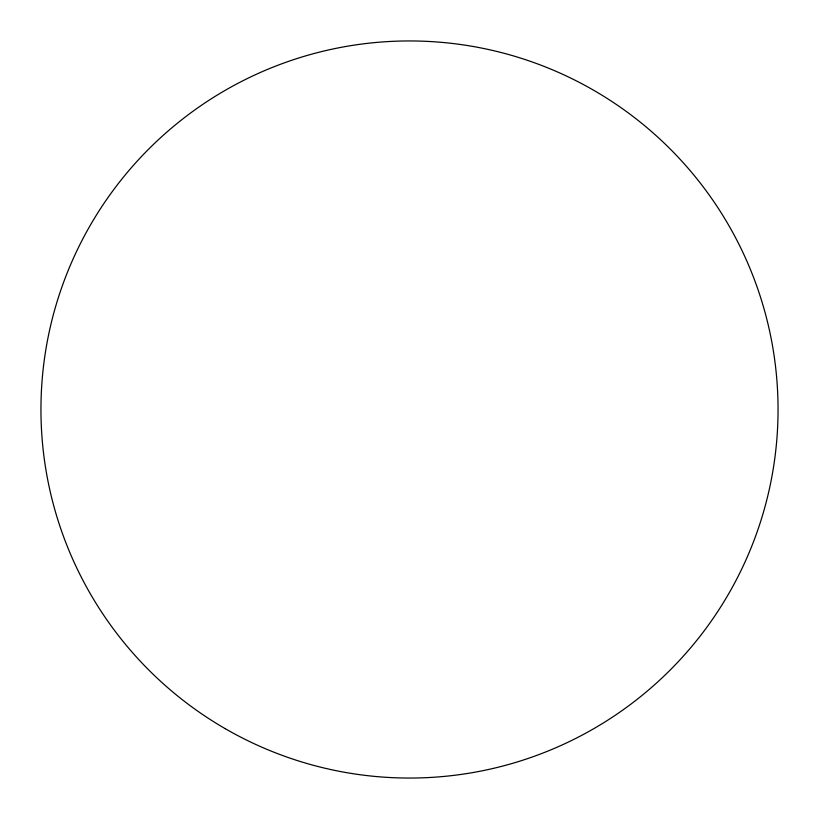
<?xml version="1.0" encoding="UTF-8"?>
<svg xmlns="http://www.w3.org/2000/svg" width="819" height="819" viewBox="0 0 819 819"><rect width="100%" height="100%" fill="white"/><g stroke="black" fill="none" stroke-linecap="round" stroke-linejoin="round"><path stroke-width="1.23" d="M225.225 728.675A368.55 368.55 0 0 0 778.05 409.5A368.55 368.55 0 0 0 225.225 90.325A368.55 368.55 0 0 0 225.225 728.675"/></g></svg>
